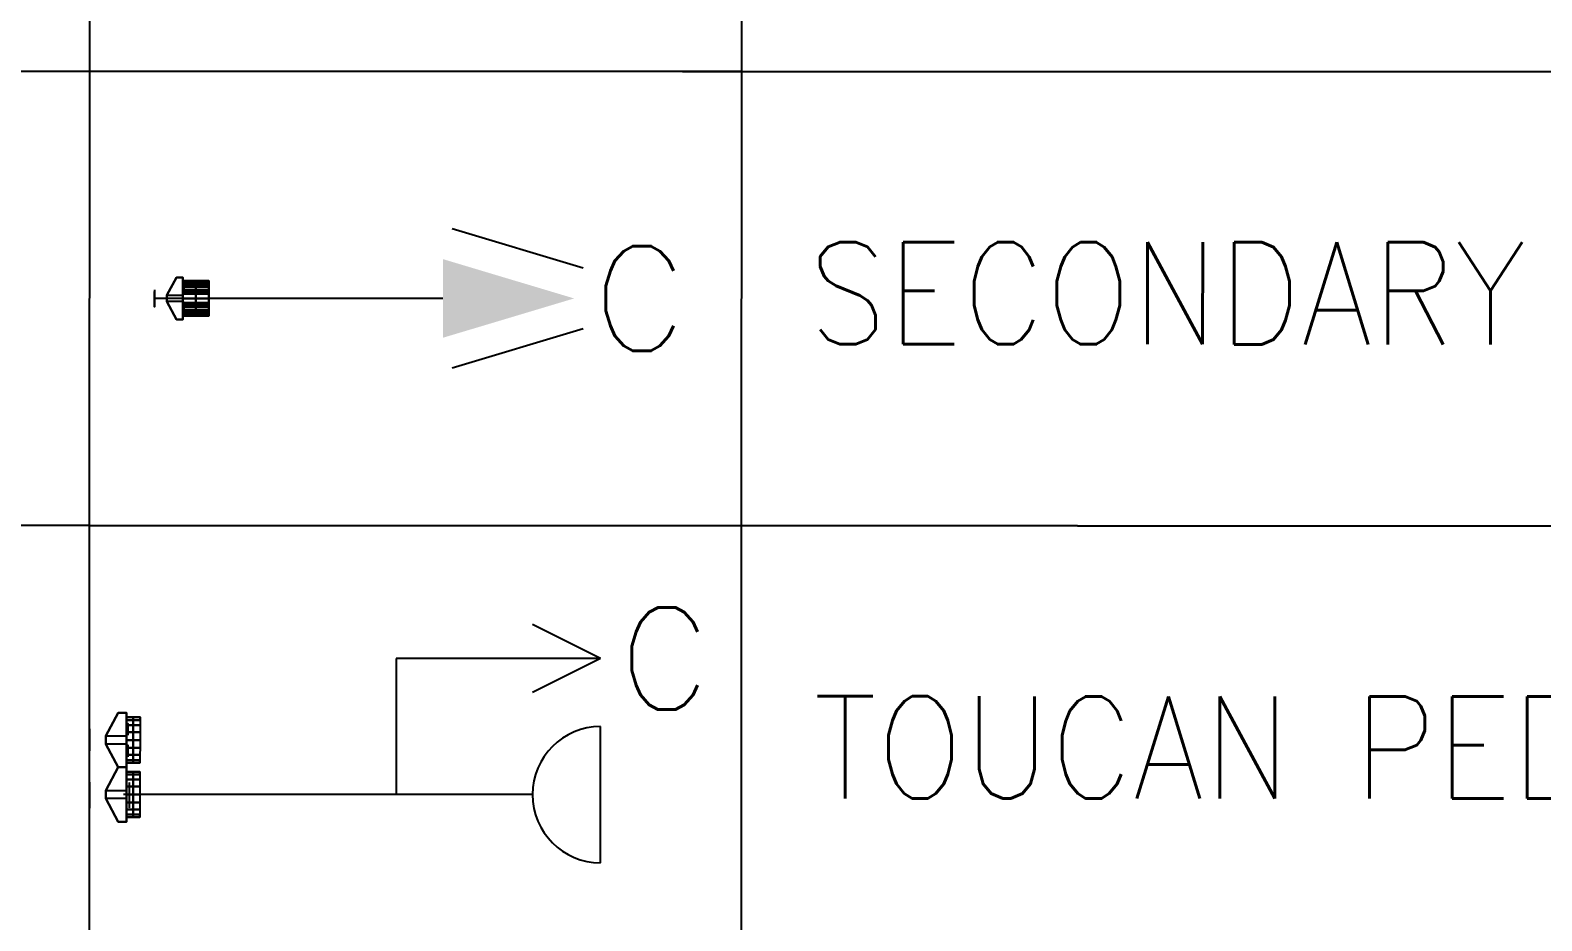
# Model space of a CAD drawing. Extents: x 437024 to 437759, y 437544 to 437864.
# Drawn here: x 437562.63 to 437570.8, y 437647.83 to 437652.64 of the extents above; entities that cross this region are included whole.
import ezdxf
from ezdxf.enums import TextEntityAlignment as Align

# ---------------------------------------------------------------- set-up
doc = ezdxf.new("R2010")
doc.units = 0
doc.layers.get('0').update_dxf_attribs({"color": 222})
doc.layers.add('CH-05-M_Key_Signals', color=7, linetype='Continuous')
doc.styles.add('Romans', font='romans.shx', dxfattribs={"width": 0.9})
doc.styles.get("Standard").update_dxf_attribs({"font": 'romans.shx'})

# ---------------------------------------------------------------- blocks, each defined once
blk = doc.blocks.new('*X55')
at = {"color": 0, "linetype": 'Continuous'}
for p, q in [((74.342, 59.025), (74.365, 59.025)), ((74.342, 59.02), (74.363, 59.02)), ((74.344, 59.03), (74.367, 59.03)), ((74.344, 59.015), (74.361, 59.015)), ((74.345, 59.013), (74.345, 59.033)), ((74.346, 59.035), (74.369, 59.035)), ((74.346, 59.01), (74.361, 59.01)), ((74.348, 59.04), (74.371, 59.04)), ((74.35, 59.045), (74.456, 59.045)), ((74.35, 59.004), (74.35, 59.045)), ((74.352, 59.05), (74.455, 59.05)), ((74.353, 59.055), (74.453, 59.055)), ((74.355, 59.06), (74.451, 59.06)), ((74.355, 58.996), (74.355, 59.06)), ((74.357, 59.065), (74.45, 59.065)), ((74.358, 59.07), (74.448, 59.07)), ((74.36, 59.075), (74.446, 59.075)), ((74.36, 58.989), (74.36, 59.075)), ((74.365, 59.026), (74.365, 59.076)), ((74.37, 59.038), (74.37, 59.077)), ((74.372, 59.04), (74.434, 59.04)), ((74.372, 59.035), (74.434, 59.035)), ((74.372, 59.03), (74.434, 59.03)), ((74.372, 59.025), (74.434, 59.025)), ((74.372, 59.02), (74.434, 59.02)), ((74.372, 59.015), (74.434, 59.015)), ((74.372, 59.01), (74.434, 59.01)), ((74.375, 58.891), (74.375, 59.078)), ((74.38, 58.905), (74.38, 59.078)), ((74.385, 59.093), (74.385, 59.106)), ((74.385, 59.105), (74.422, 59.105)), ((74.385, 59.1), (74.422, 59.1)), ((74.385, 59.095), (74.422, 59.095)), ((74.385, 58.919), (74.385, 59.079)), ((74.388, 59.09), (74.418, 59.09)), ((74.39, 59.088), (74.39, 59.109)), ((74.39, 59.08), (74.417, 59.08)), ((74.39, 58.933), (74.39, 59.08)), ((74.393, 59.11), (74.413, 59.11)), ((74.393, 59.085), (74.413, 59.085)), ((74.395, 59.083), (74.395, 59.111)), ((74.395, 58.947), (74.395, 59.081)), ((74.4, 58.961), (74.4, 59.112)), ((74.405, 58.965), (74.405, 59.112)), ((74.41, 59.082), (74.41, 59.112)), ((74.41, 58.951), (74.41, 59.081)), ((74.415, 59.087), (74.415, 59.109)), ((74.415, 58.937), (74.415, 59.08)), ((74.42, 59.092), (74.42, 59.107)), ((74.42, 58.923), (74.42, 59.079)), ((74.425, 58.909), (74.425, 59.079)), ((74.43, 58.895), (74.43, 59.078)), ((74.435, 59.042), (74.435, 59.077)), ((74.436, 59.04), (74.458, 59.04)), ((74.438, 59.035), (74.46, 59.035)), ((74.44, 59.029), (74.44, 59.076)), ((74.44, 59.03), (74.463, 59.03)), ((74.442, 59.025), (74.465, 59.025)), ((74.444, 59.02), (74.465, 59.02)), ((74.445, 59.017), (74.445, 59.075)), ((74.446, 59.015), (74.463, 59.015)), ((74.446, 59.01), (74.46, 59.01)), ((74.45, 58.994), (74.45, 59.064)), ((74.455, 59.002), (74.455, 59.049)), ((74.46, 59.01), (74.46, 59.035)), ((74.349, 59.005), (74.362, 59.005)), ((74.353, 59), (74.363, 59)), ((74.356, 58.995), (74.365, 58.995)), ((74.356, 58.9), (74.378, 58.9)), ((74.357, 58.905), (74.38, 58.905)), ((74.358, 58.91), (74.382, 58.91)), ((74.359, 58.99), (74.366, 58.99)), ((74.359, 58.915), (74.383, 58.915)), ((74.36, 58.985), (74.365, 58.985)), ((74.36, 58.98), (74.363, 58.98)), ((74.36, 58.975), (74.362, 58.975)), ((74.36, 58.884), (74.36, 58.921)), ((74.36, 58.92), (74.385, 58.92)), ((74.361, 58.925), (74.387, 58.925)), ((74.362, 58.93), (74.389, 58.93)), ((74.363, 58.935), (74.391, 58.935)), ((74.364, 58.94), (74.392, 58.94)), ((74.365, 58.985), (74.365, 58.994)), ((74.365, 58.884), (74.365, 58.946)), ((74.365, 58.945), (74.394, 58.945)), ((74.366, 58.95), (74.396, 58.95)), ((74.367, 58.955), (74.398, 58.955)), ((74.368, 58.96), (74.4, 58.96)), ((74.369, 58.965), (74.401, 58.965)), ((74.37, 58.884), (74.37, 58.971)), ((74.37, 58.97), (74.403, 58.97)), ((74.371, 58.975), (74.436, 58.975)), ((74.372, 59.005), (74.434, 59.005)), ((74.372, 59), (74.434, 59)), ((74.372, 58.995), (74.434, 58.995)), ((74.372, 58.99), (74.434, 58.99)), ((74.372, 58.985), (74.434, 58.985)), ((74.372, 58.98), (74.435, 58.98)), ((74.403, 58.97), (74.437, 58.97)), ((74.405, 58.965), (74.438, 58.965)), ((74.407, 58.96), (74.439, 58.96)), ((74.409, 58.955), (74.44, 58.955)), ((74.41, 58.95), (74.441, 58.95)), ((74.412, 58.945), (74.442, 58.945)), ((74.414, 58.94), (74.443, 58.94)), ((74.416, 58.935), (74.444, 58.935)), ((74.418, 58.93), (74.445, 58.93)), ((74.419, 58.925), (74.446, 58.925)), ((74.421, 58.92), (74.447, 58.92)), ((74.423, 58.915), (74.448, 58.915)), ((74.425, 58.91), (74.449, 58.91)), ((74.427, 58.905), (74.45, 58.905)), ((74.428, 58.9), (74.451, 58.9)), ((74.435, 58.884), (74.435, 58.978)), ((74.44, 58.884), (74.44, 58.953)), ((74.441, 58.99), (74.447, 58.99)), ((74.441, 58.985), (74.446, 58.985)), ((74.442, 58.995), (74.451, 58.995)), ((74.443, 59), (74.454, 59)), ((74.443, 58.98), (74.446, 58.98)), ((74.444, 59.005), (74.457, 59.005)), ((74.445, 58.974), (74.445, 59.008)), ((74.445, 58.975), (74.446, 58.975)), ((74.445, 58.884), (74.445, 58.928)), ((74.45, 58.884), (74.45, 58.903)), ((74.343, 58.885), (74.373, 58.885)), ((74.345, 58.884), (74.345, 58.886)), ((74.35, 58.884), (74.35, 58.888)), ((74.353, 58.89), (74.375, 58.89)), ((74.355, 58.884), (74.355, 58.896)), ((74.355, 58.895), (74.376, 58.895)), ((74.43, 58.895), (74.452, 58.895)), ((74.432, 58.89), (74.453, 58.89)), ((74.434, 58.885), (74.463, 58.885)), ((74.455, 58.884), (74.455, 58.889)), ((74.46, 58.884), (74.46, 58.886))]:
    blk.add_line(p, q, dxfattribs=at)
blk = doc.blocks.new('*X56')
at = {"color": 0, "linetype": 'Continuous'}
for p, q in [((74.724, 59.025), (74.744, 59.025)), ((74.724, 59.02), (74.743, 59.02)), ((74.724, 59.015), (74.741, 59.015)), ((74.724, 59.01), (74.74, 59.01)), ((74.725, 59.03), (74.746, 59.03)), ((74.725, 59.006), (74.725, 59.03)), ((74.729, 59.035), (74.751, 59.035)), ((74.73, 58.997), (74.73, 59.037)), ((74.732, 59.04), (74.76, 59.04)), ((74.735, 58.997), (74.735, 59.043)), ((74.736, 59.045), (74.861, 59.045)), ((74.74, 59.05), (74.858, 59.05)), ((74.74, 59.002), (74.74, 59.05)), ((74.745, 59.027), (74.745, 59.054)), ((74.747, 59.055), (74.853, 59.055)), ((74.75, 59.034), (74.75, 59.057)), ((74.755, 59.06), (74.848, 59.06)), ((74.755, 59.038), (74.755, 59.06)), ((74.76, 59.04), (74.76, 59.063)), ((74.765, 59.04), (74.765, 59.065)), ((74.766, 59.065), (74.843, 59.065)), ((74.77, 59.041), (74.77, 59.067)), ((74.774, 59.015), (74.825, 59.015)), ((74.774, 59.01), (74.823, 59.01)), ((74.775, 59.041), (74.775, 59.069)), ((74.775, 59.03), (74.828, 59.03)), ((74.775, 59.025), (74.827, 59.025)), ((74.775, 58.942), (74.775, 59.023)), ((74.775, 59.02), (74.826, 59.02)), ((74.776, 59.04), (74.864, 59.04)), ((74.776, 59.035), (74.868, 59.035)), ((74.779, 59.07), (74.839, 59.07)), ((74.78, 59.11), (74.821, 59.11)), ((74.78, 59.104), (74.78, 59.109)), ((74.78, 59.105), (74.821, 59.105)), ((74.78, 58.948), (74.78, 59.071)), ((74.781, 59.1), (74.821, 59.1)), ((74.782, 59.115), (74.818, 59.115)), ((74.782, 59.095), (74.82, 59.095)), ((74.784, 59.09), (74.82, 59.09)), ((74.785, 59.088), (74.785, 59.116)), ((74.785, 58.954), (74.785, 59.074)), ((74.786, 59.085), (74.812, 59.085)), ((74.786, 59.075), (74.827, 59.075)), ((74.787, 59.08), (74.812, 59.08)), ((74.79, 58.96), (74.79, 59.117)), ((74.795, 58.966), (74.795, 59.117)), ((74.8, 58.969), (74.8, 59.118)), ((74.805, 58.965), (74.805, 59.118)), ((74.81, 58.961), (74.81, 59.118)), ((74.815, 59.086), (74.815, 59.118)), ((74.815, 58.956), (74.815, 59.077)), ((74.82, 59.091), (74.82, 59.112)), ((74.82, 58.952), (74.82, 59.077)), ((74.825, 59.017), (74.825, 59.076)), ((74.83, 59.034), (74.83, 59.074)), ((74.835, 59.031), (74.835, 59.073)), ((74.837, 59.03), (74.872, 59.03)), ((74.84, 59.028), (74.84, 59.069)), ((74.844, 59.025), (74.877, 59.025)), ((74.845, 59.025), (74.845, 59.063)), ((74.85, 59.021), (74.85, 59.058)), ((74.852, 59.02), (74.894, 59.02)), ((74.855, 59.018), (74.855, 59.053)), ((74.86, 59.015), (74.86, 59.046)), ((74.86, 59.015), (74.907, 59.015)), ((74.865, 59.013), (74.865, 59.039)), ((74.87, 59.012), (74.87, 59.032)), ((74.875, 59.011), (74.875, 59.027)), ((74.88, 59.01), (74.88, 59.023)), ((74.882, 59.01), (74.906, 59.01)), ((74.885, 59.009), (74.885, 59.022)), ((74.89, 59.009), (74.89, 59.021)), ((74.895, 59.009), (74.895, 59.02)), ((74.9, 59.008), (74.9, 59.018)), ((74.905, 59.01), (74.905, 59.016)), ((74.91, 59.013), (74.91, 59.013)), ((74.72, 58.907), (74.72, 58.908)), ((74.721, 58.91), (74.748, 58.91)), ((74.724, 58.915), (74.752, 58.915)), ((74.725, 58.906), (74.725, 58.916)), ((74.726, 59.005), (74.74, 59.005)), ((74.728, 59), (74.738, 59)), ((74.728, 58.92), (74.757, 58.92)), ((74.73, 58.905), (74.73, 58.924)), ((74.731, 58.925), (74.761, 58.925)), ((74.731, 58.905), (74.749, 58.905)), ((74.734, 58.93), (74.765, 58.93)), ((74.735, 58.904), (74.735, 58.931)), ((74.737, 58.935), (74.769, 58.935)), ((74.74, 58.904), (74.74, 58.939)), ((74.741, 58.94), (74.773, 58.94)), ((74.744, 58.945), (74.778, 58.945)), ((74.745, 58.903), (74.745, 58.947)), ((74.747, 58.95), (74.782, 58.95)), ((74.75, 58.912), (74.75, 58.954)), ((74.75, 58.902), (74.75, 58.904)), ((74.751, 58.955), (74.786, 58.955)), ((74.754, 58.96), (74.79, 58.96)), ((74.755, 58.918), (74.755, 58.962)), ((74.755, 58.902), (74.755, 58.902)), ((74.757, 58.965), (74.794, 58.965)), ((74.76, 58.97), (74.798, 58.97)), ((74.76, 58.924), (74.76, 58.969)), ((74.764, 58.975), (74.837, 58.975)), ((74.765, 58.93), (74.765, 58.977)), ((74.767, 58.98), (74.833, 58.98)), ((74.77, 58.985), (74.829, 58.985)), ((74.77, 58.936), (74.77, 58.985)), ((74.773, 59), (74.821, 59)), ((74.773, 58.995), (74.821, 58.995)), ((74.773, 58.99), (74.825, 58.99)), ((74.774, 59.005), (74.822, 59.005)), ((74.799, 58.97), (74.841, 58.97)), ((74.805, 58.965), (74.845, 58.965)), ((74.811, 58.96), (74.849, 58.96)), ((74.817, 58.955), (74.853, 58.955)), ((74.822, 58.95), (74.857, 58.95)), ((74.825, 58.948), (74.825, 58.99)), ((74.828, 58.945), (74.862, 58.945)), ((74.83, 58.943), (74.83, 58.984)), ((74.834, 58.94), (74.866, 58.94)), ((74.835, 58.939), (74.835, 58.978)), ((74.839, 58.935), (74.87, 58.935)), ((74.84, 58.935), (74.84, 58.972)), ((74.845, 58.93), (74.845, 58.965)), ((74.845, 58.93), (74.874, 58.93)), ((74.85, 58.925), (74.85, 58.959)), ((74.85, 58.925), (74.878, 58.925)), ((74.855, 58.92), (74.855, 58.953)), ((74.855, 58.92), (74.882, 58.92)), ((74.86, 58.915), (74.86, 58.947)), ((74.86, 58.915), (74.896, 58.915)), ((74.865, 58.91), (74.865, 58.941)), ((74.865, 58.91), (74.888, 58.91)), ((74.87, 58.905), (74.87, 58.935)), ((74.87, 58.905), (74.879, 58.905)), ((74.875, 58.902), (74.875, 58.928)), ((74.88, 58.905), (74.88, 58.922)), ((74.885, 58.908), (74.885, 58.917)), ((74.89, 58.911), (74.89, 58.917)), ((74.895, 58.914), (74.895, 58.917))]:
    blk.add_line(p, q, dxfattribs=at)
blk = doc.blocks.new('HD093')
at = {"linetype": 'Continuous'}
for p, q in [((-1, 3.75), (-1.25, 3.25)), ((-1, 3.75), (-1, 2.25)), ((-1, 3.75), (-0.75, 3.25)), ((0.5, 3.75), (-0.5, 3.75)), ((0, 3.25), (0, 0.25)), ((-1, 2.25), (0, 2.25))]:
    blk.add_line(p, q, dxfattribs=at)
at = {"color": 3, "linetype": 'Continuous', "extrusion": (0, -1, 0)}
for points in [[(-0.482, 2.436), (-0.461, 2.525), (-0.441, 2.525)], [(-0.465, 2.502), (-0.413, 2.429), (-0.32, 2.429), (-0.36, 2.502), (-0.467, 2.502)], [(-0.366, 2.512), (-0.339, 2.512)], [(-0.36, 2.502), (-0.353, 2.512)]]:
    blk.add_lwpolyline(points, dxfattribs=at)
at = {"color": 3, "extrusion": (0, -1, 0)}
blk.add_lwpolyline([(0.01, 2.517), (0.027, 2.512), (0.037, 2.501), (0.047, 2.49), (0.058, 2.474), (0.069, 2.464), (0.09, 2.458), (0.101, 2.453), (0.092, 2.448), (0.076, 2.449), (0.053, 2.453), (0.019, 2.475), (0.01, 2.436), (0.074, 2.357), (0.09, 2.357), (0.063, 2.341), (0.031, 2.373), (-0.011, 2.411), (-0.064, 2.347), (-0.054, 2.341), (-0.091, 2.347), (-0.037, 2.429), (-0.034, 2.481), (-0.054, 2.48), (-0.064, 2.469), (-0.07, 2.453), (-0.07, 2.442), (-0.075, 2.437), (-0.08, 2.437), (-0.086, 2.448), (-0.086, 2.469), (-0.07, 2.49), (-0.054, 2.501), (-0.027, 2.512), (-0.024, 2.515), (-0.022, 2.52), (-0.024, 2.525), (-0.027, 2.533), (-0.031, 2.547), (-0.028, 2.555), (-0.017, 2.557), (-0.006, 2.558), (0.006, 2.558), (0.011, 2.55), (0.011, 2.542), (0.009, 2.526), (0.002, 2.526), (0.003, 2.517), (0.01, 2.517)], close=True, dxfattribs=at)
at = {"color": 1, "extrusion": (0, -1, 0)}
blk.add_lwpolyline([(0.003, 2.942), (-0.003, 2.942), (-0.015, 2.936), (-0.015, 2.93), (-0.015, 2.924), (-0.003, 2.911), (-0.04, 2.905), (-0.046, 2.887), (-0.052, 2.868), (-0.058, 2.856), (-0.058, 2.85), (-0.052, 2.837), (-0.04, 2.819), (-0.04, 2.8), (-0.034, 2.819), (-0.04, 2.843), (-0.028, 2.874), (-0.028, 2.831), (-0.028, 2.813), (-0.046, 2.72), (-0.058, 2.714), (-0.028, 2.714), (0.003, 2.8), (0.034, 2.714), (0.065, 2.714), (0.053, 2.72), (0.034, 2.813), (0.034, 2.831), (0.034, 2.874), (0.046, 2.843), (0.04, 2.819), (0.046, 2.8), (0.046, 2.819), (0.059, 2.837), (0.065, 2.85), (0.065, 2.856), (0.059, 2.868), (0.053, 2.887), (0.046, 2.905), (0.009, 2.911), (0.022, 2.924), (0.022, 2.93), (0.022, 2.936), (0.009, 2.942)], close=True, dxfattribs=at)
at = {"color": 3, "linetype": 'Continuous', "extrusion": (0, -1, 0)}
for centre in [(-0.479, 2.429, -0.28), (-0.32, 2.429, -0.28)]:
    blk.add_circle(centre, 0.043, dxfattribs=at)
at = {"linetype": 'Continuous'}
blk.add_arc((0, 3.75), 0.5, 180, 0, dxfattribs=at)
for points in [[(-0.6, 0.21, 2.25), (-0.6, 0.27, 2.25), (-0.6, 0.27, 2.7), (-0.6, 0.21, 2.7)], [(-0.2, 0.27, 2.25), (-0.6, 0.27, 2.25), (-0.6, 0.27, 2.7), (-0.2, 0.27, 2.7)], [(-0.43, 0.12, 2.25), (-0.43, 0.27, 2.25), (-0.6, 0.27, 2.25), (-0.6, 0.21, 2.25)], [(-0.43, 0.12, 2.7), (-0.43, 0.27, 2.7), (-0.6, 0.27, 2.7), (-0.6, 0.21, 2.7)], [(-0.37, 0.27, 2.25), (-0.37, 0.12, 2.25), (-0.43, 0.12, 2.25), (-0.43, 0.27, 2.25)], [(-0.37, 0.27, 2.7), (-0.37, 0.12, 2.7), (-0.43, 0.12, 2.7), (-0.43, 0.27, 2.7)], [(-0.2, 0.21, 2.25), (-0.2, 0.27, 2.25), (-0.37, 0.27, 2.25), (-0.37, 0.12, 2.25)], [(-0.2, 0.21, 2.7), (-0.2, 0.27, 2.7), (-0.37, 0.27, 2.7), (-0.37, 0.12, 2.7)], [(0.2, 0.27, 2.25), (-0.2, 0.27, 2.25), (-0.2, 0.27, 3.05), (0.2, 0.27, 3.05)], [(-0.2, 0.21, 2.25), (-0.2, 0.27, 2.25), (-0.2, 0.27, 3.05), (-0.2, 0.21, 3.05)], [(-0.03, 0.12, 2.25), (-0.03, 0.27, 2.25), (-0.2, 0.27, 2.25), (-0.2, 0.21, 2.25)], [(-0.03, 0.12, 3.05), (-0.03, 0.27, 3.05), (-0.2, 0.27, 3.05), (-0.2, 0.21, 3.05)], [(-0.2, 0.21, 2.25), (-0.2, 0.27, 2.25), (-0.2, 0.27, 2.7), (-0.2, 0.21, 2.7)], [(0.03, 0.27, 2.25), (0.03, 0.12, 2.25), (-0.03, 0.12, 2.25), (-0.03, 0.27, 2.25)], [(0.03, 0.27, 3.05), (0.03, 0.12, 3.05), (-0.03, 0.12, 3.05), (-0.03, 0.27, 3.05)], [(0.2, 0.21, 2.25), (0.2, 0.27, 2.25), (0.03, 0.27, 2.25), (0.03, 0.12, 2.25)], [(0.2, 0.21, 3.05), (0.2, 0.27, 3.05), (0.03, 0.27, 3.05), (0.03, 0.12, 3.05)], [(0.2, 0.21, 2.25), (0.2, 0.27, 2.25), (0.2, 0.27, 3.05), (0.2, 0.21, 3.05)], [(-0.6, 0.21, 2.25), (-0.43, 0.12, 2.25), (-0.43, 0.12, 2.7), (-0.6, 0.21, 2.7)], [(-0.43, 0.12, 2.25), (-0.37, 0.12, 2.25), (-0.37, 0.12, 2.7), (-0.43, 0.12, 2.7)], [(-0.37, 0.12, 2.25), (-0.2, 0.21, 2.25), (-0.2, 0.21, 2.7), (-0.37, 0.12, 2.7)], [(-0.2, 0.21, 2.25), (-0.03, 0.12, 2.25), (-0.03, 0.12, 3.05), (-0.2, 0.21, 3.05)], [(-0.03, 0.12, 2.25), (0.03, 0.12, 2.25), (0.03, 0.12, 3.05), (-0.03, 0.12, 3.05)], [(0.03, 0.12, 2.25), (0.2, 0.21, 2.25), (0.2, 0.21, 3.05), (0.03, 0.12, 3.05)]]:
    blk.add_3dface(points, dxfattribs=at)
at = {"color": 3, "linetype": 'Continuous', "extrusion": (0, -1, 0)}
blk.add_blockref('*X56', (-74.81, -56.56, -0.29), dxfattribs=at)
at = {"color": 1, "linetype": 'Continuous', "extrusion": (0, -1, 0)}
blk.add_blockref('*X55', (-74.4, -56.17, -0.29), dxfattribs=at)
blk.add_text('C', height=0.75, rotation=90).set_placement((-1, 4.219), align=Align.MIDDLE)
at = {"flags": 9}
for tag, p in [('SUPPORT', (0.75, 1.75)), ('BRACKETS', (0.75, 1.5)), ('HEIGHT', (0.75, 1.25)), ('CABLE', (0.75, 1)), ('PHASE', (0.75, 0.75)), ('TYPE', (0.75, 0.5)), ('NUM', (0.75, 0.25)), ('SITE', (0.75, 0)), ('IDENT', (0.75, -0.25))]:
    blk.add_attdef(tag, p, '', height=0.2, dxfattribs=at)
at = {"linetype": 'Continuous'}
mesh = blk.add_polymesh((13, 3), dxfattribs=at)
for k, corner in enumerate([(-0.253, 0.37, 2.365), (-0.253, 0.32, 2.365), (-0.253, 0.27, 2.365), (-0.233, 0.37, 2.42), (-0.233, 0.32, 2.42), (-0.233, 0.27, 2.42), (-0.233, 0.37, 2.48), (-0.233, 0.32, 2.48), (-0.233, 0.27, 2.48), (-0.253, 0.37, 2.535), (-0.253, 0.32, 2.535), (-0.253, 0.27, 2.535), (-0.291, 0.37, 2.58), (-0.291, 0.32, 2.58), (-0.291, 0.27, 2.58), (-0.342, 0.37, 2.61), (-0.342, 0.32, 2.61), (-0.342, 0.27, 2.61), (-0.4, 0.37, 2.62), (-0.4, 0.32, 2.62), (-0.4, 0.27, 2.62), (-0.458, 0.37, 2.61), (-0.458, 0.32, 2.61), (-0.458, 0.27, 2.61), (-0.509, 0.37, 2.58), (-0.509, 0.32, 2.58), (-0.509, 0.27, 2.58), (-0.547, 0.37, 2.535), (-0.547, 0.32, 2.535), (-0.547, 0.27, 2.535), (-0.567, 0.37, 2.48), (-0.567, 0.32, 2.48), (-0.567, 0.27, 2.48), (-0.567, 0.37, 2.42), (-0.567, 0.32, 2.42), (-0.567, 0.27, 2.42), (-0.547, 0.37, 2.365), (-0.547, 0.32, 2.365), (-0.547, 0.27, 2.365)]):
    mesh.set_mesh_vertex(divmod(k, 3), corner)
mesh = blk.add_polymesh((13, 3), dxfattribs=at)
for k, corner in enumerate([(0.147, 0.37, 2.365), (0.147, 0.32, 2.365), (0.147, 0.27, 2.365), (0.167, 0.37, 2.42), (0.167, 0.32, 2.42), (0.167, 0.27, 2.42), (0.167, 0.37, 2.48), (0.167, 0.32, 2.48), (0.167, 0.27, 2.48), (0.147, 0.37, 2.535), (0.147, 0.32, 2.535), (0.147, 0.27, 2.535), (0.109, 0.37, 2.58), (0.109, 0.32, 2.58), (0.109, 0.27, 2.58), (0.058, 0.37, 2.61), (0.058, 0.32, 2.61), (0.058, 0.27, 2.61), (0, 0.37, 2.62), (0, 0.32, 2.62), (0, 0.27, 2.62), (-0.058, 0.37, 2.61), (-0.058, 0.32, 2.61), (-0.058, 0.27, 2.61), (-0.109, 0.37, 2.58), (-0.109, 0.32, 2.58), (-0.109, 0.27, 2.58), (-0.147, 0.37, 2.535), (-0.147, 0.32, 2.535), (-0.147, 0.27, 2.535), (-0.167, 0.37, 2.48), (-0.167, 0.32, 2.48), (-0.167, 0.27, 2.48), (-0.167, 0.37, 2.42), (-0.167, 0.32, 2.42), (-0.167, 0.27, 2.42), (-0.147, 0.37, 2.365), (-0.147, 0.32, 2.365), (-0.147, 0.27, 2.365)]):
    mesh.set_mesh_vertex(divmod(k, 3), corner)
mesh = blk.add_polymesh((13, 3), dxfattribs=at)
for k, corner in enumerate([(0.147, 0.37, 2.735), (0.147, 0.32, 2.735), (0.147, 0.27, 2.735), (0.167, 0.37, 2.79), (0.167, 0.32, 2.79), (0.167, 0.27, 2.79), (0.167, 0.37, 2.85), (0.167, 0.32, 2.85), (0.167, 0.27, 2.85), (0.147, 0.37, 2.905), (0.147, 0.32, 2.905), (0.147, 0.27, 2.905), (0.109, 0.37, 2.95), (0.109, 0.32, 2.95), (0.109, 0.27, 2.95), (0.058, 0.37, 2.98), (0.058, 0.32, 2.98), (0.058, 0.27, 2.98), (0, 0.37, 2.99), (0, 0.32, 2.99), (0, 0.27, 2.99), (-0.058, 0.37, 2.98), (-0.058, 0.32, 2.98), (-0.058, 0.27, 2.98), (-0.109, 0.37, 2.95), (-0.109, 0.32, 2.95), (-0.109, 0.27, 2.95), (-0.147, 0.37, 2.905), (-0.147, 0.32, 2.905), (-0.147, 0.27, 2.905), (-0.167, 0.37, 2.85), (-0.167, 0.32, 2.85), (-0.167, 0.27, 2.85), (-0.167, 0.37, 2.79), (-0.167, 0.32, 2.79), (-0.167, 0.27, 2.79), (-0.147, 0.37, 2.735), (-0.147, 0.32, 2.735), (-0.147, 0.27, 2.735)]):
    mesh.set_mesh_vertex(divmod(k, 3), corner)
blk = doc.blocks.new('HD077S')
for p, q in [((-0.29, 4.087), (-0.665, 2.837)), ((0.29, 4.087), (0.665, 2.837))]:
    blk.add_line(p, q)
at = {"linetype": 'Continuous'}
blk.add_line((0, 2.75), (0, 0), dxfattribs=at)
at = {"color": 1, "linetype": 'Continuous', "extrusion": (0, 1, 0), "const_width": 0.1}
blk.add_lwpolyline([(0.05, 2.94, 1), (-0.05, 2.94, 1)], format="xyb", close=True, dxfattribs=at)
at = {"color": 3, "linetype": 'Continuous', "extrusion": (0, -1, 0)}
for points in [[(-0.082, 2.336), (-0.061, 2.425), (-0.041, 2.425)], [(-0.065, 2.402), (-0.013, 2.329), (0.08, 2.329), (0.04, 2.402), (-0.067, 2.402)], [(0.034, 2.412), (0.061, 2.412)], [(0.04, 2.402), (0.047, 2.412)]]:
    blk.add_lwpolyline(points, dxfattribs=at)
at = {"color": 2, "linetype": 'Continuous', "extrusion": (0, -1, 0)}
for points in [[(-0.082, 2.644), (-0.061, 2.732), (-0.041, 2.732)], [(-0.065, 2.71), (-0.013, 2.636), (0.08, 2.636), (0.04, 2.71), (-0.067, 2.71)], [(0.034, 2.72), (0.061, 2.72)], [(0.04, 2.71), (0.047, 2.72)]]:
    blk.add_lwpolyline(points, dxfattribs=at)
at = {"color": 3, "linetype": 'Continuous', "extrusion": (0, -1, 0)}
for centre in [(-0.079, 2.329, -0.28), (0.08, 2.329, -0.28)]:
    blk.add_circle(centre, 0.043, dxfattribs=at)
at = {"color": 2, "linetype": 'Continuous', "extrusion": (0, -1, 0)}
for centre in [(-0.079, 2.636, -0.28), (0.08, 2.636, -0.28)]:
    blk.add_circle(centre, 0.043, dxfattribs=at)
at = {"linetype": 'Continuous'}
blk.add_solid([(0.375, 2.75), (-0.375, 2.75), (0, 4)], dxfattribs=at)
for points in [[(0.2, 0.27, 2.1), (-0.2, 0.27, 2.1), (-0.2, 0.27, 3.2), (0.2, 0.27, 3.2)], [(-0.2, 0.21, 2.1), (-0.2, 0.27, 2.1), (-0.2, 0.27, 3.2), (-0.2, 0.21, 3.2)], [(-0.03, 0.12, 2.1), (-0.03, 0.27, 2.1), (-0.2, 0.27, 2.1), (-0.2, 0.21, 2.1)], [(-0.03, 0.12, 3.2), (-0.03, 0.27, 3.2), (-0.2, 0.27, 3.2), (-0.2, 0.21, 3.2)], [(-0.2, 0.21, 2.1), (-0.03, 0.12, 2.1), (-0.03, 0.12, 3.2), (-0.2, 0.21, 3.2)], [(0.03, 0.27, 2.1), (0.03, 0.12, 2.1), (-0.03, 0.12, 2.1), (-0.03, 0.27, 2.1)], [(0.03, 0.27, 3.2), (0.03, 0.12, 3.2), (-0.03, 0.12, 3.2), (-0.03, 0.27, 3.2)], [(0.2, 0.21, 2.1), (0.2, 0.27, 2.1), (0.03, 0.27, 2.1), (0.03, 0.12, 2.1)], [(0.2, 0.21, 3.2), (0.2, 0.27, 3.2), (0.03, 0.27, 3.2), (0.03, 0.12, 3.2)], [(0.03, 0.12, 2.1), (0.2, 0.21, 2.1), (0.2, 0.21, 3.2), (0.03, 0.12, 3.2)], [(0.2, 0.21, 2.1), (0.2, 0.27, 2.1), (0.2, 0.27, 3.2), (0.2, 0.21, 3.2)], [(-0.03, 0.12, 2.1), (0.03, 0.12, 2.1), (0.03, 0.12, 3.2), (-0.03, 0.12, 3.2)]]:
    blk.add_3dface(points, dxfattribs=at)
blk.add_text('C', height=1, rotation=90).set_placement((0, 4.625), align=Align.MIDDLE)
at = {"flags": 9}
for tag, p in [('SUPPORT', (0.75, 1.5)), ('BRACKETS', (0.75, 1.25)), ('HEIGHT', (0.75, 1)), ('CABLE', (0.75, 0.75)), ('PHASE', (0.75, 0.5)), ('TYPE', (0.75, 0.25)), ('NUM', (0.75, 0)), ('SITE', (0.75, -0.25)), ('IDENT', (0.75, -0.5))]:
    blk.add_attdef(tag, p, '', height=0.2, dxfattribs=at)
at = {"linetype": 'Continuous'}
mesh = blk.add_polymesh((13, 3), dxfattribs=at)
for k, corner in enumerate([(0.147, 0.52, 2.555), (0.147, 0.395, 2.555), (0.147, 0.27, 2.555), (0.167, 0.52, 2.61), (0.167, 0.395, 2.61), (0.167, 0.27, 2.61), (0.167, 0.52, 2.67), (0.167, 0.395, 2.67), (0.167, 0.27, 2.67), (0.147, 0.52, 2.725), (0.147, 0.395, 2.725), (0.147, 0.27, 2.725), (0.109, 0.52, 2.77), (0.109, 0.395, 2.77), (0.109, 0.27, 2.77), (0.058, 0.52, 2.8), (0.058, 0.395, 2.8), (0.058, 0.27, 2.8), (0, 0.52, 2.81), (0, 0.395, 2.81), (0, 0.27, 2.81), (-0.058, 0.52, 2.8), (-0.058, 0.395, 2.8), (-0.058, 0.27, 2.8), (-0.109, 0.52, 2.77), (-0.109, 0.395, 2.77), (-0.109, 0.27, 2.77), (-0.147, 0.52, 2.725), (-0.147, 0.395, 2.725), (-0.147, 0.27, 2.725), (-0.167, 0.52, 2.67), (-0.167, 0.395, 2.67), (-0.167, 0.27, 2.67), (-0.167, 0.52, 2.61), (-0.167, 0.395, 2.61), (-0.167, 0.27, 2.61), (-0.147, 0.52, 2.555), (-0.147, 0.395, 2.555), (-0.147, 0.27, 2.555)]):
    mesh.set_mesh_vertex(divmod(k, 3), corner)
mesh = blk.add_polymesh((13, 3), dxfattribs=at)
for k, corner in enumerate([(0.147, 0.52, 2.215), (0.147, 0.395, 2.215), (0.147, 0.27, 2.215), (0.167, 0.52, 2.27), (0.167, 0.395, 2.27), (0.167, 0.27, 2.27), (0.167, 0.52, 2.33), (0.167, 0.395, 2.33), (0.167, 0.27, 2.33), (0.147, 0.52, 2.385), (0.147, 0.395, 2.385), (0.147, 0.27, 2.385), (0.109, 0.52, 2.43), (0.109, 0.395, 2.43), (0.109, 0.27, 2.43), (0.058, 0.52, 2.46), (0.058, 0.395, 2.46), (0.058, 0.27, 2.46), (0, 0.52, 2.47), (0, 0.395, 2.47), (0, 0.27, 2.47), (-0.058, 0.52, 2.46), (-0.058, 0.395, 2.46), (-0.058, 0.27, 2.46), (-0.109, 0.52, 2.43), (-0.109, 0.395, 2.43), (-0.109, 0.27, 2.43), (-0.147, 0.52, 2.385), (-0.147, 0.395, 2.385), (-0.147, 0.27, 2.385), (-0.167, 0.52, 2.33), (-0.167, 0.395, 2.33), (-0.167, 0.27, 2.33), (-0.167, 0.52, 2.27), (-0.167, 0.395, 2.27), (-0.167, 0.27, 2.27), (-0.147, 0.52, 2.215), (-0.147, 0.395, 2.215), (-0.147, 0.27, 2.215)]):
    mesh.set_mesh_vertex(divmod(k, 3), corner)
mesh = blk.add_polymesh((13, 3), dxfattribs=at)
for k, corner in enumerate([(0.108, 0.27, 2.877), (0.108, 0.395, 2.877), (0.108, 0.52, 2.877), (0.123, 0.27, 2.918), (0.123, 0.395, 2.918), (0.123, 0.52, 2.918), (0.123, 0.27, 2.962), (0.123, 0.395, 2.962), (0.123, 0.52, 2.962), (0.108, 0.27, 3.002), (0.108, 0.395, 3.002), (0.108, 0.52, 3.002), (0.08, 0.27, 3.036), (0.08, 0.395, 3.036), (0.08, 0.52, 3.036), (0.043, 0.27, 3.057), (0.043, 0.395, 3.057), (0.043, 0.52, 3.057), (0, 0.27, 3.065), (0, 0.395, 3.065), (0, 0.52, 3.065), (-0.043, 0.27, 3.057), (-0.043, 0.395, 3.057), (-0.043, 0.52, 3.057), (-0.08, 0.27, 3.036), (-0.08, 0.395, 3.036), (-0.08, 0.52, 3.036), (-0.108, 0.27, 3.002), (-0.108, 0.395, 3.002), (-0.108, 0.52, 3.002), (-0.123, 0.27, 2.962), (-0.123, 0.395, 2.962), (-0.123, 0.52, 2.962), (-0.123, 0.27, 2.918), (-0.123, 0.395, 2.918), (-0.123, 0.52, 2.918), (-0.108, 0.27, 2.877), (-0.108, 0.395, 2.877), (-0.108, 0.52, 2.877)]):
    mesh.set_mesh_vertex(divmod(k, 3), corner)

msp = doc.modelspace()

# ---------------------------------------------------------------- linework, layer by layer
at = {"layer": 'CH-05-M_Key_Signals'}
for points in [[(437546.9567, 437654.8764), (437578.9567, 437654.8665), (437578.956, 437652.4121), (437546.956, 437652.422)], [(437562.9567, 437654.8714), (437566.4755, 437654.8703), (437566.4747, 437652.416), (437562.956, 437652.417)], [(437546.956, 437652.422), (437578.956, 437652.4121), (437578.9552, 437649.9577), (437546.9552, 437649.9676)], [(437562.956, 437652.417), (437566.4747, 437652.416), (437566.474, 437649.9616), (437562.9552, 437649.9627)], [(437546.9552, 437649.9676), (437578.9552, 437649.9577), (437578.9545, 437647.5033), (437546.9545, 437647.5132)], [(437562.9552, 437649.9627), (437566.474, 437649.9616), (437566.4732, 437647.5072), (437562.9545, 437647.5083)]]:
    msp.add_lwpolyline(points, close=True, dxfattribs=at)

# ---------------------------------------------------------------- block references
for name, p, xscale, yscale, zscale, rotation in [('HD077S', (437563.3048, 437651.1897), 0.5666099348426097, 0.5666099348426097, 0.5666099348426097, 270), ('HD093', (437562.9548, 437648.5092), 0.7358570582371574, 0.7358570582371574, 0.7358570582371574, 269.9822987720339)]:
    msp.add_blockref(name, p, dxfattribs=dict(at, xscale=xscale, yscale=yscale, zscale=zscale, rotation=rotation))

# ---------------------------------------------------------------- texts
at = {"layer": 'CH-05-M_Key_Signals', "char_height": 0.551893, "width": 12.129377, "attachment_point": 1, "rotation": 359.9823, "style": 'Romans'}
for s, insert in [('SECONDARY CYCLE HEAD', (437566.8367, 437651.4943)), ('TOUCAN PEDESTRIAN HEAD ', (437566.8648, 437649.0399))]:
    msp.add_mtext(s, dxfattribs=dict(at, insert=insert))

doc.saveas('drawing.dxf')
